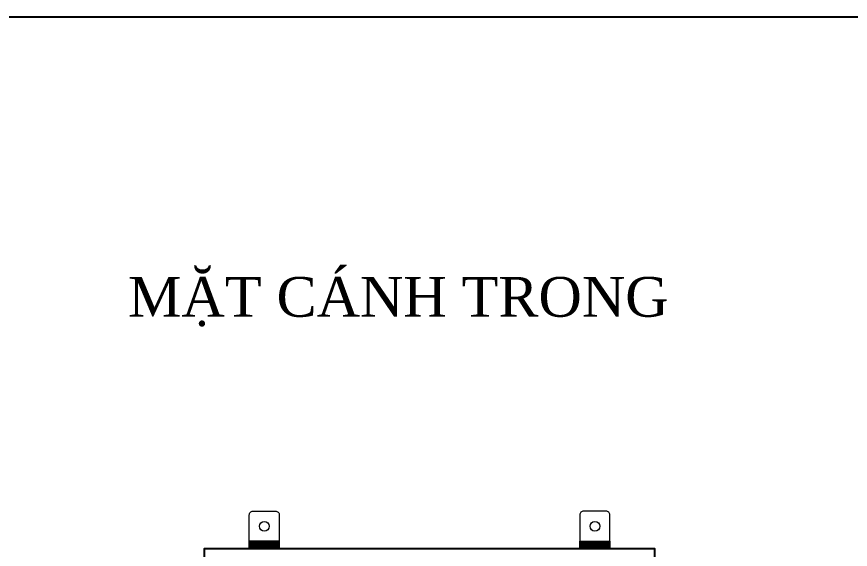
# Model space of a CAD drawing. Header units: millimetres. Extents: x 0 to 4783, y 0 to 3382.
# Drawn here: x 1110 to 2219, y 2673 to 3382 of the extents above; entities that cross this region are included whole.
import ezdxf

# ---------------------------------------------------------------- set-up
doc = ezdxf.new("R2010")
doc.units = ezdxf.units.MM
doc.layers.add('0 TĂNG CỨNG', color=7, linetype='Continuous', lineweight=15)
doc.layers.add('1-EMC-ACESS', color=4, linetype='Continuous')
doc.styles.add('Arial', font='arial.ttf')

# ---------------------------------------------------------------- blocks, each defined once
blk = doc.blocks.new('KHUNG CHUẨN')
at = {"color": 7}
blk.add_lwpolyline([(16919.25, -26555.16), (19889.25, -26555.16), (19889.25, -28655.16), (16919.25, -28655.16)], close=True, dxfattribs=at)
at = {"color": 3, "style": 'Arial'}
for tag, p in [('#01', (17055.57, -28580.1)), ('#02', (17431.39, -28580.1)), ('#03', (18030.58, -28580.1)), ('#08', (18751.7, -28580.1)), ('#10', (19064.78, -28580.1)), ('#11', (19060.3, -28625.69)), ('#12', (19806.46, -28628.91)), ('#04', (17024.77, -28634.62)), ('#05', (17308.45, -28633.02)), ('#06', (17632.65, -28633.73)), ('#07', (18002.01, -28634.74)), ('#09', (18753.85, -28632.6))]:
    blk.add_attdef(tag, p, '', height=20, dxfattribs=at)

msp = doc.modelspace()

# ---------------------------------------------------------------- hatches: boundary and pattern name
at = {"layer": '0 TĂNG CỨNG'}
h = msp.add_hatch(dxfattribs=at)
h.set_pattern_fill('JIS_WOOD', color=256, style=0)
h.set_pattern_definition([(135, (189833.54726, -17269.5827), (0.4999999992, 0.4999999992), [])])
h.paths.add_polyline_path([(1459.1, 2683.6), (1419.1, 2683.6), (1419.1, 2673.6), (1459.1, 2673.6)])
h = msp.add_hatch(dxfattribs=at)
h.set_pattern_fill('JIS_WOOD', color=256, style=0)
h.set_pattern_definition([(45, (84615.7783, -17269.5827), (-0.499999999, 0.499999999), [])])
h.paths.add_polyline_path([(1859.1, 2683.6), (1899.1, 2683.6), (1899.1, 2673.6), (1859.1, 2673.6)])

# ---------------------------------------------------------------- linework, layer by layer
at = {"color": 7}
msp.add_lwpolyline([(1359.1, 1473.6), (1959.1, 1473.6), (1959.1, 2673.6), (1359.1, 2673.6)], close=True, dxfattribs=at)
at = {"layer": '0 TĂNG CỨNG'}
for p, q in [((1459.1, 2683.6), (1419.1, 2683.6)), ((1859.1, 2683.6), (1899.1, 2683.6))]:
    msp.add_line(p, q, dxfattribs=at)
for points in [[(1459.1, 2673.6), (1419.1, 2673.6), (1419.1, 2718.6, -0.414214), (1424.1, 2723.6), (1454.1, 2723.6, -0.414214), (1459.1, 2718.6)], [(1859.1, 2673.6), (1899.1, 2673.6), (1899.1, 2718.6, 0.414214), (1894.1, 2723.6), (1864.1, 2723.6, 0.414214), (1859.1, 2718.6)]]:
    msp.add_lwpolyline(points, format="xyb", close=True, dxfattribs=at)
for points in [[(1459.1, 2683.6), (1419.1, 2683.6), (1419.1, 2673.6), (1459.1, 2673.6)], [(1859.1, 2683.6), (1899.1, 2683.6), (1899.1, 2673.6), (1859.1, 2673.6)]]:
    msp.add_lwpolyline(points, close=True, dxfattribs=at)
for centre in [(1439.1, 2703.6), (1879.1, 2703.6)]:
    msp.add_circle(centre, 6.5, dxfattribs=at)

# ---------------------------------------------------------------- block references
at = {"color": 3, "xscale": 1.610510000005888, "yscale": 1.610510000005888, "zscale": 1.610510000005888}
msp.add_blockref('KHUNG CHUẨN', (-27248.6, 46149.4), dxfattribs=at)

# ---------------------------------------------------------------- texts
at = {"layer": '1-EMC-ACESS', "color": 1, "linetype": 'ByBlock', "lineweight": -2, "insert": (1617.5, 3035.5), "char_height": 52.92, "width": 810.522, "attachment_point": 2, "style": 'Arial'}
msp.add_mtext('{\\fTimes New Roman|b0|i0|c0|p18;\\C7;MẶT CÁNH TRONG}', dxfattribs=at)

doc.saveas('drawing.dxf')
